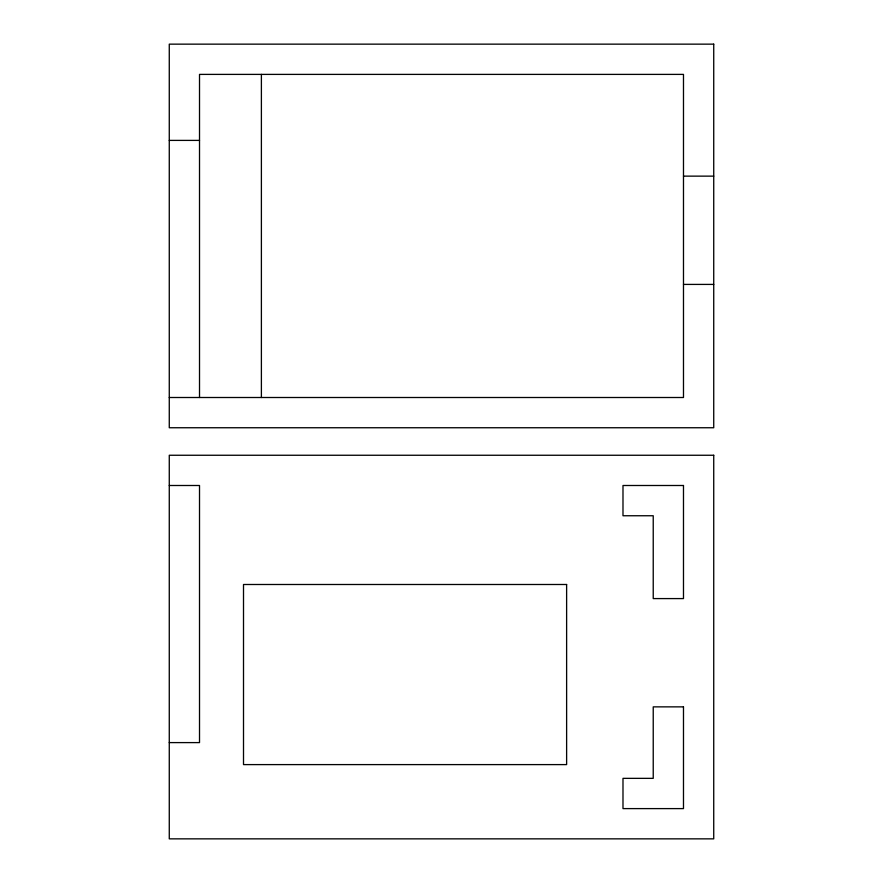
<?xml version="1.0" encoding="UTF-8"?>
<svg xmlns="http://www.w3.org/2000/svg" width="883" height="883" viewBox="0 0 883 883"><rect width="100%" height="100%" fill="white"/><g stroke="black" fill="none" stroke-linecap="round" stroke-linejoin="round"><path stroke-width="1.32" d="M169.271 140.397L199.514 140.397M683.486 176.136L713.729 176.136M683.486 284.414L713.729 284.414M169.271 397.505L683.486 397.505L683.486 74.393L199.514 74.393L199.514 397.505M169.271 485.495L199.514 485.495L199.514 742.603L169.271 742.603M261.39 74.393L261.39 397.505M713.729 44.15L169.271 44.15L169.271 427.747L713.729 427.747L713.729 44.15M713.729 455.253L169.271 455.253L169.271 838.85L713.729 838.85L713.729 455.253M683.486 485.495L622.99 485.495L622.99 515.749L653.232 515.749L653.232 598.586L683.486 598.586L683.486 485.495M566.621 584.491L243.509 584.491L243.509 764.601L566.621 764.601L566.621 584.491M683.486 706.864L653.232 706.864L653.232 778.353L622.99 778.353L622.99 808.607L683.486 808.607L683.486 706.864"/></g></svg>
